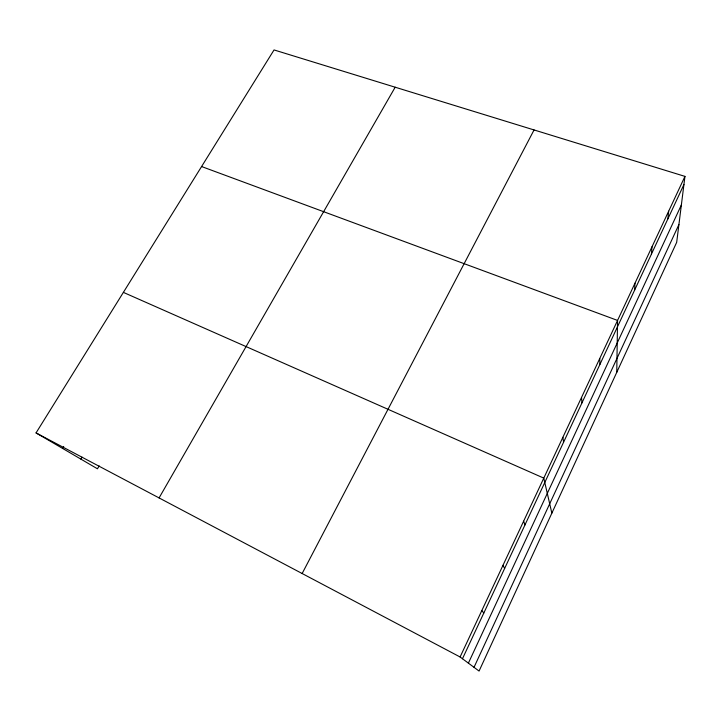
<?xml version="1.0" encoding="UTF-8"?>
<svg xmlns="http://www.w3.org/2000/svg" width="721" height="721" viewBox="0 0 721 721"><rect width="100%" height="100%" fill="white"/><g stroke="black" fill="none" stroke-linecap="round" stroke-linejoin="round"><path stroke-width="1.08" d="M616.761 372.333L617.555 320.43L201.583 166.542M634.624 290.094L634.967 283.218M651.414 254.134L652 246.816M667.853 218.95L668.655 211.217M684.95 176.384L676.686 242.328L479.068 671.062L460.097 656.984L36.05 432.915L274.043 49.938L684.95 176.384L460.097 656.984M474.021 667.313L678.912 224.555M468.389 663.14L681.372 204.944M462.467 658.751L683.932 184.513M302.144 573.528L534.054 129.951M159.08 497.923L395.18 87.214M99.174 465.901L97.452 468.794L36.05 432.915M80.842 459.088L82.005 457.159M62.565 448.408L63.718 446.533M123.381 292.384L543.778 478.113L551.853 513.154M481.808 610.57L483.818 613.03M502.988 565.318L504.637 568.445M523.635 521.175L524.96 524.933M562.876 437.314L563.579 442.225M581.523 397.451L581.946 402.895M599.746 358.499L599.908 364.447"/></g></svg>
